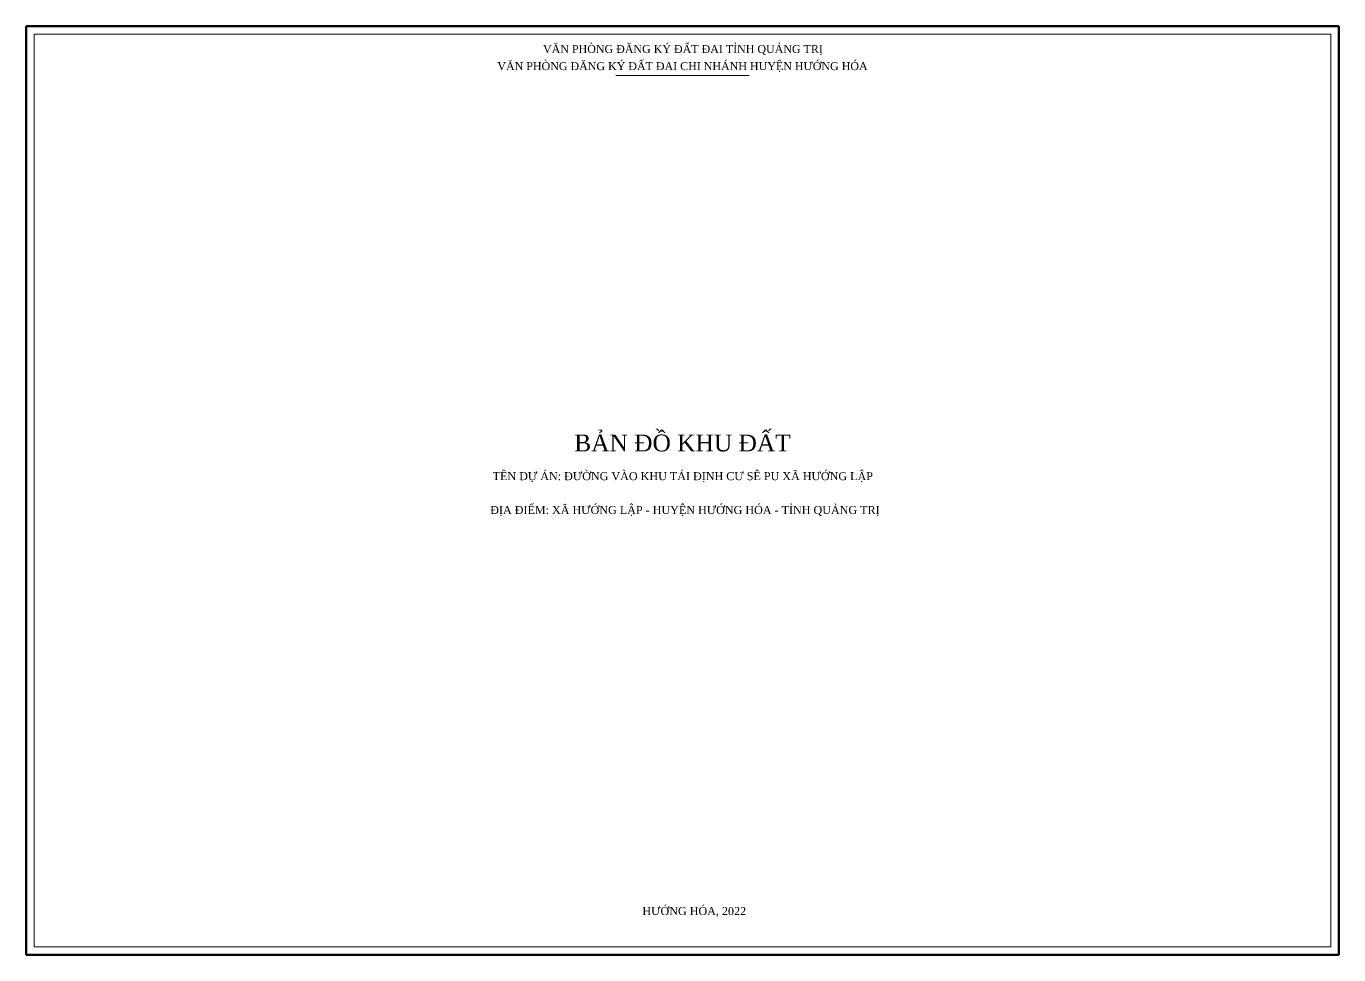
# Model space of a CAD drawing. Header units: metres. Extents: x 108 to 533749, y -130 to 1868317.
# Drawn here: x 530499.2 to 530901, y 1867690.8 to 1867975 of the extents above; entities that cross this region are included whole.
import ezdxf
from ezdxf.enums import TextEntityAlignment as Align

# ---------------------------------------------------------------- set-up
doc = ezdxf.new("R2010")
doc.units = ezdxf.units.M
doc.header["$MEASUREMENT"] = 0
doc.layers.add('Level 1', color=7, linetype='Continuous', lineweight=0)
doc.styles.add('Style-Times New Roman', font='times.ttf')

msp = doc.modelspace()

# ---------------------------------------------------------------- linework, layer by layer
at = {"layer": 'Level 1', "color": 7, "linetype": 'Continuous', "lineweight": 13}
msp.add_line((530679.7124448656, 1867959.916164096), (530720.4698448656, 1867959.916164096), dxfattribs=at)
at = {"layer": 'Level 1', "color": 7, "linetype": 'Continuous', "lineweight": 53, "flags": 128}
msp.add_lwpolyline([(530901.0116448656, 1867975.036064096), (530499.1706448656, 1867975.036064096), (530499.1706448656, 1867690.807064096), (530901.0116448656, 1867690.807064096), (530901.0116448656, 1867975.036064096)], dxfattribs=at)
at = {"layer": 'Level 1', "color": 7, "linetype": 'Continuous', "lineweight": 0, "flags": 128}
msp.add_lwpolyline([(530898.5821448656, 1867972.585764096), (530501.6001448655, 1867972.585764096), (530501.6001448655, 1867693.257264096), (530898.5821448656, 1867693.257264096), (530898.5821448656, 1867972.585764096)], dxfattribs=at)

# ---------------------------------------------------------------- texts
at = {"layer": 'Level 1', "color": 7, "linetype": 'Continuous', "lineweight": 0, "style": 'Style-Times New Roman'}
for s, height, p in [('VĂN PHÒNG ĐĂNG KÝ ĐẤT ĐAI TỈNH QUẢNG TRỊ', 2.4257475, (530700.2308751795, 1867968.073908793)), ('VĂN PHÒNG ĐĂNG KÝ ĐẤT ĐAI CHI NHÁNH HUYỆN HƯỚNG HÓA', 2.4257475, (530700.0891483094, 1867962.830373793)), ('BẢN ĐỒ KHU ĐẤT', 5.145525000000002, (530700.0908725738, 1867847.470153543)), ('TÊN DỰ ÁN: ĐƯỜNG VÀO KHU TÁI ĐỊNH CƯ SÊ PU XÃ HƯỚNG LẬP', 2.450240199, (530700.1851922679, 1867837.310466367)), ('ĐỊA ĐIỂM: XÃ HƯỚNG LẬP - HUYỆN HƯỚNG HÓA - TỈNH QUẢNG TRỊ', 2.450240199, (530700.8377679614, 1867826.959585724)), ('HƯỚNG HÓA, 2022', 2.450240199, (530703.6920176916, 1867704.188659398))]:
    msp.add_text(s, height=height, dxfattribs=at).set_placement(p, align=Align.MIDDLE_CENTER)

doc.saveas('drawing.dxf')
